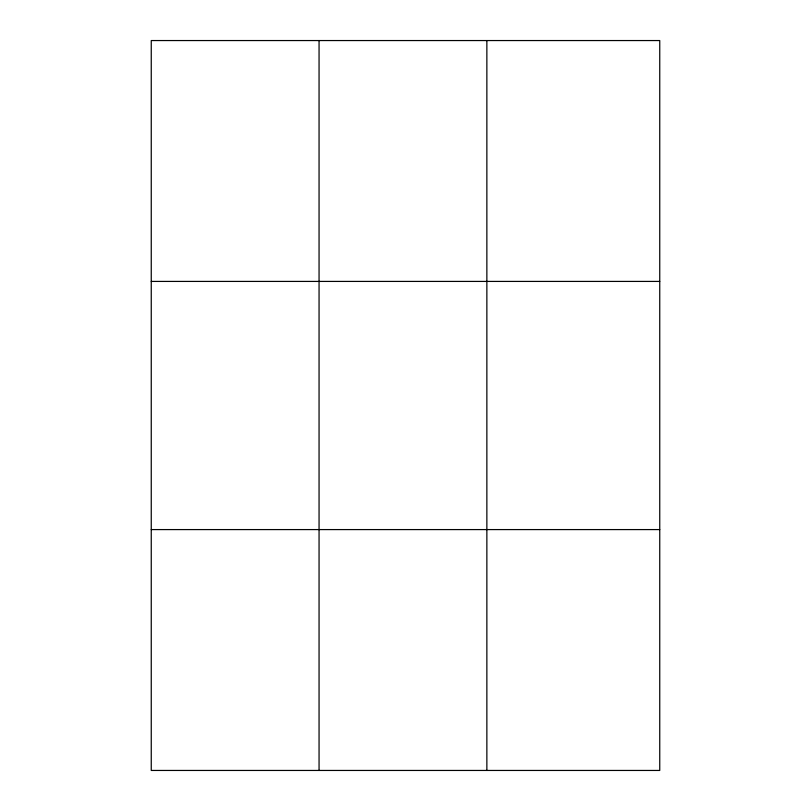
<?xml version="1.0" encoding="UTF-8"?>
<svg xmlns="http://www.w3.org/2000/svg" width="811" height="811" viewBox="0 0 811 811"><rect width="100%" height="100%" fill="white"/><g stroke="black" fill="none" stroke-linecap="round" stroke-linejoin="round"><path stroke-width="1.22" d="M319.058 40.55L319.058 770.45M486.864 40.55L486.864 770.45M659.748 529.583L659.748 770.45L151.251 770.45L151.251 40.55L659.748 40.55L659.748 529.583L151.251 529.583M151.251 281.417L659.748 281.417"/></g></svg>
